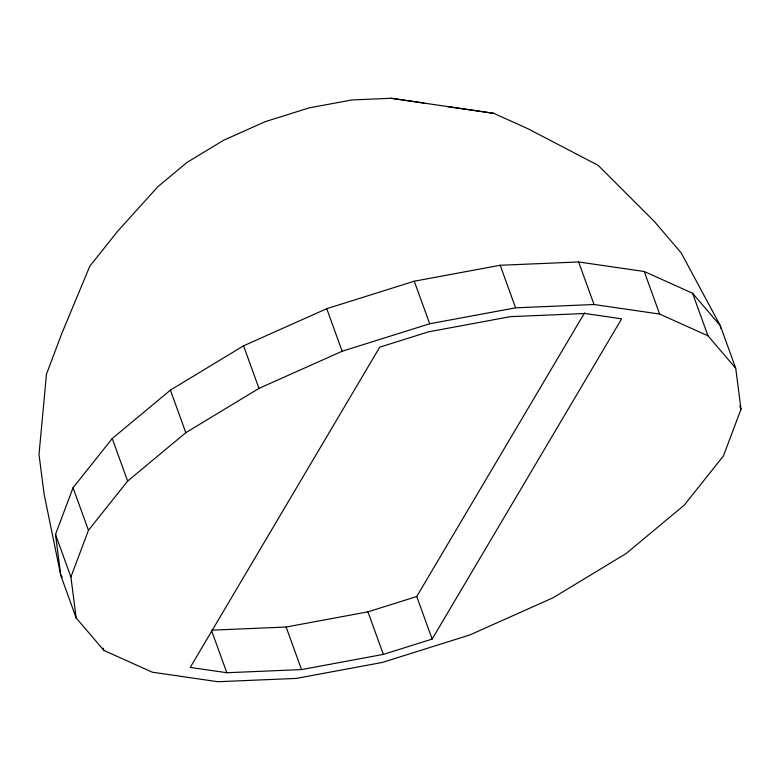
<?xml version="1.0" encoding="UTF-8"?>
<svg xmlns="http://www.w3.org/2000/svg" width="780" height="780" viewBox="0 0 780 780"><rect width="100%" height="100%" fill="white"/><g stroke="black" fill="none" stroke-linecap="round" stroke-linejoin="round"><path stroke-width="1.17" d="M62.312 577.21L60.772 575.406L55.497 534.437L73.047 487.744L112.242 438.526L170.41 390.117L243.565 345.832L326.752 308.685L414.277 281.209L500.185 265.268L578.624 261.963L644.241 271.498L692.572 293.241L720.32 325.709L735.725 368.267L741 409.237L723.44 455.93L684.245 505.148L626.087 553.556L552.923 597.841L469.745 634.988L382.219 662.464L296.312 678.405L217.874 681.72L152.256 672.175L103.925 650.432L76.177 617.965L60.772 575.406L44.099 494.062L39 454.477L46.468 374.254L61.669 333.82L89.797 266.224L117.507 231.416L158.008 186.566L187.093 162.367L223.675 140.224L265.258 121.651L309.026 107.913L351.975 99.938L391.199 98.28L424.008 103.058M76.177 617.965L70.902 576.995L88.452 530.303L127.647 481.084L185.816 432.676L258.97 388.391L342.157 351.244L429.683 323.768L515.59 307.827L594.029 304.512L659.646 314.057L707.977 335.8L735.725 368.267M226.824 672.731L190.242 667.417L379.753 347.149L428.552 331.831L510.364 316.651L585.068 313.492L621.65 318.815L432.139 639.083L383.351 654.4L301.529 669.581L226.824 672.731L211.419 630.182L286.123 627.023L367.945 611.851L416.735 596.524L584.571 312.897M447.281 106.567L493.681 113.314L527.865 128.69L598.192 165.38L654.371 221.51L681.174 252.866L720.32 325.709L720.632 328.117M391.199 98.28L493.681 113.314M739.781 405.883L741 409.237M692.572 293.241L707.977 335.8M644.241 271.498L659.646 314.057M578.624 261.963L594.029 304.512M500.185 265.268L515.59 307.827M414.277 281.209L429.683 323.768M326.752 308.685L342.157 351.244M416.735 596.524L432.139 639.083M367.945 611.851L383.351 654.4M243.565 345.832L258.97 388.391M286.123 627.023L301.529 669.581M170.41 390.117L185.816 432.676M112.242 438.526L127.647 481.084M73.047 487.744L88.452 530.303M103.106 648.19L103.925 650.432M55.497 534.437L70.902 576.995"/></g></svg>
